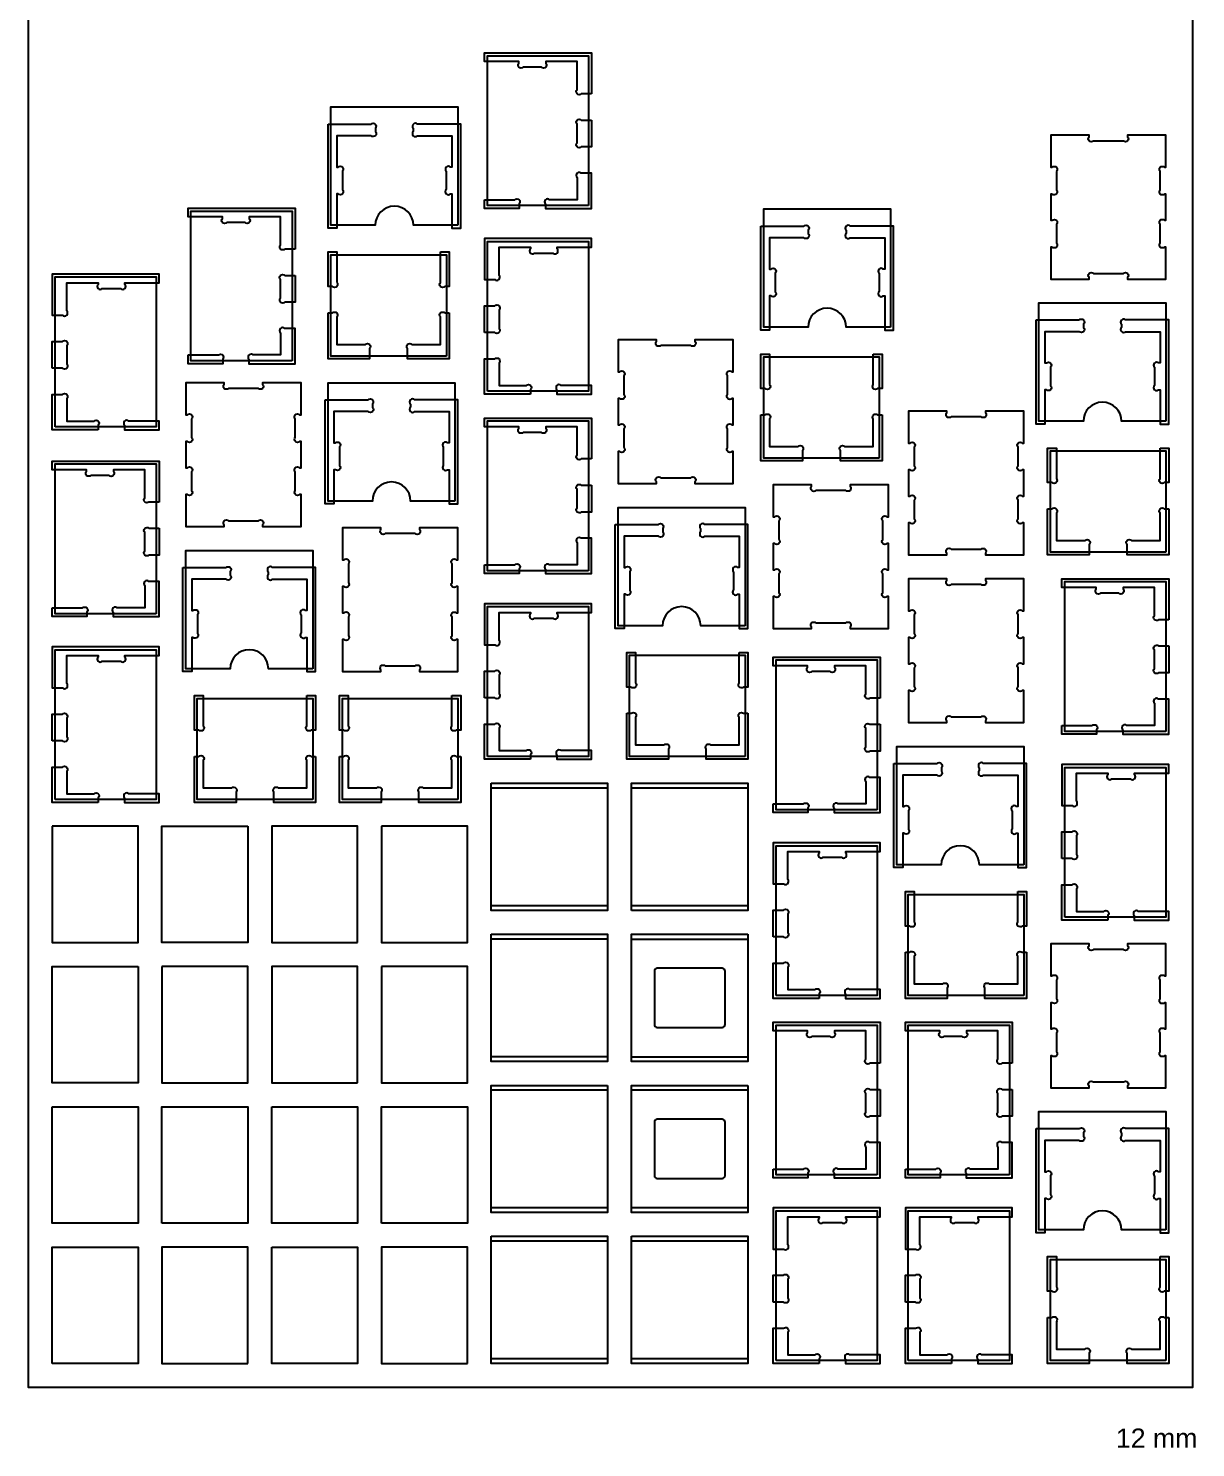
# Model space of a CAD drawing. Header units: millimetres. Extents: x -423 to 4300, y -1578 to 986.
# Drawn here: x 1763 to 2986, y -1578 to -90 of the extents above; entities that cross this region are included whole.
import ezdxf

# ---------------------------------------------------------------- set-up
doc = ezdxf.new("R2010")
doc.units = ezdxf.units.MM
doc.header["$MEASUREMENT"] = 0
for name, color, linetype in [('Cajeado 6mm', 1, 'Continuous'), ('Corte EXT', 5, 'Continuous'), ('Corte INT', 4, 'Continuous'), ('Tableros', 6, 'Continuous')]:
    doc.layers.add(name, color=color, linetype=linetype)

msp = doc.modelspace()

# ---------------------------------------------------------------- linework, layer by layer
at = {"layer": 'Cajeado 6mm'}
for points in [[(2352.6, -159), (2341.9, -159, -0.980272), (2337.5, -154.5), (2337.5, -125.2), (2304.7, -125.2), (2304.7, -126.7, -0.980272), (2300.2, -131.2), (2281, -131.2, -0.980272), (2276.6, -126.7), (2276.6, -125.2), (2240.6, -125.2), (2240.6, -116), (2352.6, -116)], [(2352.6, -186.5), (2352.6, -214.6), (2341.9, -214.6, -0.980272), (2337.5, -210.1), (2337.5, -190.9, -0.980272), (2341.9, -186.5)], [(2042, -321.7), (2031.3, -321.7, -0.980272), (2026.8, -317.3), (2026.8, -287.9), (1994, -287.9), (1994, -289.5, -0.980272), (1989.6, -293.9), (1970.4, -293.9, -0.980272), (1965.9, -289.5), (1965.9, -287.9), (1930, -287.9), (1930, -278.8), (2042, -278.8)], [(2194.4, -324.7), (2203.6, -324.7), (2203.6, -361), (2198.9, -361, -0.980272), (2194.4, -356.5)], [(2042, -349.2), (2042, -377.3), (2031.3, -377.3, -0.980272), (2026.8, -372.9), (2026.8, -353.7, -0.980272), (2031.3, -349.2)], [(2240.6, -409.2), (2240.6, -381.1), (2251.3, -381.1, -0.980272), (2255.8, -385.6), (2255.8, -404.8, -0.980272), (2251.3, -409.2)], [(2076.6, -388.5), (2081.3, -388.5, -0.980272), (2085.7, -392.9), (2085.7, -421.6), (2115.8, -421.6, -0.980272), (2120.2, -426), (2120.2, -436.7), (2076.6, -436.7)], [(2203.6, -388.5), (2203.6, -436.7), (2159.9, -436.7), (2159.9, -426, -0.980272), (2164.4, -421.6), (2194.4, -421.6), (2194.4, -392.9, -0.980272), (2198.9, -388.5)], [(1787.6, -446.5), (1787.6, -418.4), (1798.3, -418.4, -0.980272), (1802.8, -422.9), (1802.8, -442, -0.980272), (1798.3, -446.5)], [(2648, -431.6), (2657.1, -431.6), (2657.1, -467.9), (2652.4, -467.9, -0.980272), (2648, -463.4)], [(2352.6, -541.6), (2341.9, -541.6, -0.980272), (2337.5, -537.2), (2337.5, -507.8), (2304.7, -507.8), (2304.7, -509.4, -0.980272), (2300.2, -513.8), (2281, -513.8, -0.980272), (2276.6, -509.4), (2276.6, -507.8), (2240.6, -507.8), (2240.6, -498.7), (2352.6, -498.7)], [(2530.1, -495.4), (2534.8, -495.4, -0.980272), (2539.3, -499.8), (2539.3, -528.5), (2569.3, -528.5, -0.980272), (2573.8, -532.9), (2573.8, -543.6), (2530.1, -543.6)], [(2657.1, -495.4), (2657.1, -543.6), (2613.5, -543.6), (2613.5, -532.9, -0.980272), (2617.9, -528.5), (2648, -528.5), (2648, -499.8, -0.980272), (2652.4, -495.4)], [(2948.5, -530.1), (2957.6, -530.1), (2957.6, -566.3), (2952.9, -566.3, -0.980272), (2948.5, -561.9)], [(1899.6, -586.7), (1888.9, -586.7, -0.980272), (1884.5, -582.3), (1884.5, -552.9), (1851.7, -552.9), (1851.7, -554.5, -0.980272), (1847.2, -558.9), (1828, -558.9, -0.980272), (1823.6, -554.5), (1823.6, -552.9), (1787.6, -552.9), (1787.6, -543.8), (1899.6, -543.8)], [(2352.6, -569.1), (2352.6, -597.2), (2341.9, -597.2, -0.980272), (2337.5, -592.8), (2337.5, -573.6, -0.980272), (2341.9, -569.1)], [(2830.6, -593.8), (2835.3, -593.8, -0.980272), (2839.8, -598.3), (2839.8, -626.9), (2869.8, -626.9, -0.980272), (2874.3, -631.4), (2874.3, -642.1), (2830.6, -642.1)], [(2957.6, -593.8), (2957.6, -642.1), (2914, -642.1), (2914, -631.4, -0.980272), (2918.4, -626.9), (2948.5, -626.9), (2948.5, -598.3, -0.980272), (2952.9, -593.8)], [(1899.6, -614.2), (1899.6, -642.3), (1888.9, -642.3, -0.980272), (1884.5, -637.9), (1884.5, -618.7, -0.980272), (1888.9, -614.2)], [(2957.6, -710), (2946.9, -710, -0.980272), (2942.5, -705.6), (2942.5, -676.2), (2909.7, -676.2), (2909.7, -677.8, -0.980272), (2905.2, -682.2), (2886, -682.2, -0.980272), (2881.6, -677.8), (2881.6, -676.2), (2845.6, -676.2), (2845.6, -667.1), (2957.6, -667.1)], [(2957.6, -737.5), (2957.6, -765.6), (2946.9, -765.6, -0.980272), (2942.5, -761.2), (2942.5, -742, -0.980272), (2946.9, -737.5)], [(2507.5, -744.3), (2516.6, -744.3), (2516.6, -780.6), (2511.9, -780.6, -0.980272), (2507.5, -776.1)], [(2655.1, -792.1), (2644.4, -792.1, -0.980272), (2640, -787.6), (2640, -758.3), (2607.2, -758.3), (2607.2, -759.8, -0.980272), (2602.7, -764.3), (2583.5, -764.3, -0.980272), (2579.1, -759.8), (2579.1, -758.3), (2543.1, -758.3), (2543.1, -749.1), (2655.1, -749.1)], [(2240.6, -791.9), (2240.6, -763.8), (2251.3, -763.8, -0.980272), (2255.8, -768.2), (2255.8, -787.4, -0.980272), (2251.3, -791.9)], [(2054.4, -789.4), (2063.6, -789.4), (2063.6, -825.7), (2058.9, -825.7, -0.980272), (2054.4, -821.2)], [(2206.4, -789.4), (2215.6, -789.4), (2215.6, -825.7), (2210.9, -825.7, -0.980272), (2206.4, -821.2)], [(1787.6, -837), (1787.6, -808.9), (1798.3, -808.9, -0.980272), (1802.8, -813.3), (1802.8, -832.5, -0.980272), (1798.3, -837)], [(2389.6, -808.1), (2394.3, -808.1, -0.980272), (2398.8, -812.5), (2398.8, -841.2), (2428.8, -841.2, -0.980272), (2433.3, -845.6), (2433.3, -856.3), (2389.6, -856.3)], [(2516.6, -808.1), (2516.6, -856.3), (2473, -856.3), (2473, -845.6, -0.980272), (2477.4, -841.2), (2507.5, -841.2), (2507.5, -812.5, -0.980272), (2511.9, -808.1)], [(2655.1, -819.6), (2655.1, -847.7), (2644.4, -847.7, -0.980272), (2640, -843.2), (2640, -824, -0.980272), (2644.4, -819.6)], [(1936.6, -853.2), (1941.3, -853.2, -0.980272), (1945.8, -857.6), (1945.8, -886.3), (1975.8, -886.3, -0.980272), (1980.2, -890.7), (1980.2, -901.4), (1936.6, -901.4)], [(2063.6, -853.2), (2063.6, -901.4), (2019.9, -901.4), (2019.9, -890.7, -0.980272), (2024.4, -886.3), (2054.4, -886.3), (2054.4, -857.6, -0.980272), (2058.9, -853.2)], [(2088.6, -853.2), (2093.3, -853.2, -0.980272), (2097.7, -857.6), (2097.7, -886.3), (2127.8, -886.3, -0.980272), (2132.2, -890.7), (2132.2, -901.4), (2088.6, -901.4)], [(2215.6, -853.2), (2215.6, -901.4), (2171.9, -901.4), (2171.9, -890.7, -0.980272), (2176.4, -886.3), (2206.4, -886.3), (2206.4, -857.6, -0.980272), (2210.9, -853.2)], [(2845.6, -960.3), (2845.6, -932.2), (2856.3, -932.2, -0.980272), (2860.8, -936.6), (2860.8, -955.8, -0.980272), (2856.3, -960.3)], [(2799.5, -994.8), (2808.6, -994.8), (2808.6, -1031), (2803.9, -1031, -0.980272), (2799.5, -1026.6)], [(2543.1, -1042.3), (2543.1, -1014.2), (2553.8, -1014.2, -0.980272), (2558.3, -1018.7), (2558.3, -1037.9, -0.980272), (2553.8, -1042.3)], [(2681.6, -1058.5), (2686.3, -1058.5, -0.980272), (2690.8, -1063), (2690.8, -1091.6), (2720.8, -1091.6, -0.980272), (2725.3, -1096.1), (2725.3, -1106.8), (2681.6, -1106.8)], [(2808.6, -1058.5), (2808.6, -1106.8), (2765, -1106.8), (2765, -1096.1, -0.980272), (2769.4, -1091.6), (2799.5, -1091.6), (2799.5, -1063, -0.980272), (2803.9, -1058.5)], [(2655.1, -1174.7), (2644.4, -1174.7, -0.980272), (2640, -1170.3), (2640, -1140.9), (2607.2, -1140.9), (2607.2, -1142.5, -0.980272), (2602.7, -1146.9), (2583.5, -1146.9, -0.980272), (2579.1, -1142.5), (2579.1, -1140.9), (2543.1, -1140.9), (2543.1, -1131.8), (2655.1, -1131.8)], [(2793.6, -1174.7), (2782.9, -1174.7, -0.980272), (2778.5, -1170.3), (2778.5, -1140.9), (2745.7, -1140.9), (2745.7, -1142.5, -0.980272), (2741.2, -1146.9), (2722, -1146.9, -0.980272), (2717.6, -1142.5), (2717.6, -1140.9), (2681.6, -1140.9), (2681.6, -1131.8), (2793.6, -1131.8)], [(2655.1, -1202.2), (2655.1, -1230.3), (2644.4, -1230.3, -0.980272), (2640, -1225.9), (2640, -1206.7, -0.980272), (2644.4, -1202.2)], [(2793.6, -1202.2), (2793.6, -1230.3), (2782.9, -1230.3, -0.980272), (2778.5, -1225.9), (2778.5, -1206.7, -0.980272), (2782.9, -1202.2)], [(2948.5, -1377.4), (2957.6, -1377.4), (2957.6, -1413.7), (2952.9, -1413.7, -0.980272), (2948.5, -1409.2)], [(2543.1, -1425), (2543.1, -1396.9), (2553.8, -1396.9, -0.980272), (2558.3, -1401.3), (2558.3, -1420.5, -0.980272), (2553.8, -1425)], [(2681.6, -1425), (2681.6, -1396.9), (2692.3, -1396.9, -0.980272), (2696.8, -1401.3), (2696.8, -1420.5, -0.980272), (2692.3, -1425)], [(2830.6, -1441.2), (2835.3, -1441.2, -0.980272), (2839.8, -1445.6), (2839.8, -1474.3), (2869.8, -1474.3, -0.980272), (2874.3, -1478.7), (2874.3, -1489.4), (2830.6, -1489.4)], [(2957.6, -1441.2), (2957.6, -1489.4), (2914, -1489.4), (2914, -1478.7, -0.980272), (2918.4, -1474.3), (2948.5, -1474.3), (2948.5, -1445.6, -0.980272), (2952.9, -1441.2)]]:
    msp.add_lwpolyline(points, format="xyb", close=True, dxfattribs=at)
for points in [[(2076.6, -190.6), (2121.8, -190.6, -0.980272), (2126.2, -195), (2126.2, -198.4, -0.980272), (2121.8, -202.9), (2085.7, -202.9), (2085.7, -235.7), (2087.3, -235.7, -0.980272), (2091.7, -240.1), (2091.7, -259.3, -0.980272), (2087.3, -263.8), (2085.7, -263.8), (2085.7, -299.7), (2076.6, -299.7), (2076.6, -190.6)], [(2200.4, -259.3, 0.980272), (2204.9, -263.8), (2206.4, -263.8), (2206.4, -299.7), (2215.6, -299.7), (2215.6, -190.6), (2170.4, -190.6, 0.980272), (2165.9, -195), (2165.9, -198.4, 0.980272), (2170.4, -202.9), (2206.4, -202.9), (2206.4, -235.7), (2204.9, -235.7, 0.980272), (2200.4, -240.1), (2200.4, -259.3)], [(2304.4, -274.3), (2304.4, -279), (2352.6, -279), (2352.6, -242.1), (2341.9, -242.1, 0.980272), (2337.5, -246.5), (2337.5, -269.9), (2308.8, -269.9, 0.980272), (2304.4, -274.3, -0.980272)], [(2240.6, -269.9), (2272.4, -269.9, -0.980272), (2276.9, -274.3), (2276.9, -279), (2240.6, -279), (2240.6, -269.9)], [(2530.1, -297.5), (2575.3, -297.5, -0.980272), (2579.8, -301.9), (2579.8, -305.3, -0.980272), (2575.3, -309.8), (2539.3, -309.8), (2539.3, -342.6), (2540.8, -342.6, -0.980272), (2545.3, -347), (2545.3, -366.2, -0.980272), (2540.8, -370.7), (2539.3, -370.7), (2539.3, -406.6), (2530.1, -406.6), (2530.1, -297.5)], [(2654, -366.2, 0.980272), (2658.4, -370.7), (2660, -370.7), (2660, -406.6), (2669.1, -406.6), (2669.1, -297.5), (2623.9, -297.5, 0.980272), (2619.5, -301.9), (2619.5, -305.3, 0.980272), (2623.9, -309.8), (2660, -309.8), (2660, -342.6), (2658.4, -342.6, 0.980272), (2654, -347), (2654, -366.2)], [(2316.7, -321.4), (2316.7, -319.8), (2352.6, -319.8), (2352.6, -310.7), (2240.6, -310.7), (2240.6, -353.6), (2251.3, -353.6, 0.980272), (2255.8, -349.2), (2255.8, -319.8), (2288.6, -319.8), (2288.6, -321.4, 0.980272), (2293, -325.8), (2312.2, -325.8, 0.980272), (2316.7, -321.4, -0.980272)], [(2085.7, -356.5, -0.980272), (2081.3, -361), (2076.6, -361), (2076.6, -324.7), (2085.7, -324.7), (2085.7, -356.5, -0.980272)], [(1863.7, -358.6), (1863.7, -357.1), (1899.6, -357.1), (1899.6, -347.9), (1787.6, -347.9), (1787.6, -390.9), (1798.3, -390.9, 0.980272), (1802.8, -386.4), (1802.8, -357.1), (1835.6, -357.1), (1835.6, -358.6, 0.980272), (1840, -363.1), (1859.2, -363.1, 0.980272), (1863.7, -358.6, -0.980272)], [(2818.6, -395.9), (2863.8, -395.9, -0.980272), (2868.3, -400.4), (2868.3, -403.8, -0.980272), (2863.8, -408.2), (2827.8, -408.2), (2827.8, -441), (2829.3, -441, -0.980272), (2833.8, -445.5), (2833.8, -464.7, -0.980272), (2829.3, -469.1), (2827.8, -469.1), (2827.8, -505.1), (2818.6, -505.1), (2818.6, -395.9)], [(2942.5, -464.7, 0.980272), (2946.9, -469.1), (2948.5, -469.1), (2948.5, -505.1), (2957.6, -505.1), (2957.6, -395.9), (2912.4, -395.9, 0.980272), (2908, -400.4), (2908, -403.8, 0.980272), (2912.4, -408.2), (2948.5, -408.2), (2948.5, -441), (2946.9, -441, 0.980272), (2942.5, -445.5), (2942.5, -464.7)], [(1993.7, -437.1), (1993.7, -441.8), (2042, -441.8), (2042, -404.8), (2031.3, -404.8, 0.980272), (2026.8, -409.3), (2026.8, -432.6), (1998.2, -432.6, 0.980272), (1993.7, -437.1, -0.980272)], [(1930, -432.6), (1961.8, -432.6, -0.980272), (1966.2, -437.1), (1966.2, -441.8), (1930, -441.8), (1930, -432.6)], [(2288.9, -473.7), (2240.6, -473.7), (2240.6, -436.7), (2251.3, -436.7, -0.980272), (2255.8, -441.2), (2255.8, -464.5), (2284.4, -464.5, -0.980272), (2288.9, -469), (2288.9, -473.7)], [(2539.3, -463.4, -0.980272), (2534.8, -467.9), (2530.1, -467.9), (2530.1, -431.6), (2539.3, -431.6), (2539.3, -463.4, -0.980272)], [(1835.9, -510.9), (1787.6, -510.9), (1787.6, -474), (1798.3, -474, -0.980272), (1802.8, -478.5), (1802.8, -501.8), (1831.4, -501.8, -0.980272), (1835.9, -506.3), (1835.9, -510.9)], [(2316.4, -469), (2316.4, -473.7), (2352.6, -473.7), (2352.6, -464.5), (2320.8, -464.5, 0.980272), (2316.4, -469, -0.980272)], [(2073.6, -479.6), (2118.8, -479.6, -0.980272), (2123.2, -484), (2123.2, -487.4, -0.980272), (2118.8, -491.9), (2082.7, -491.9), (2082.7, -524.7), (2084.3, -524.7, -0.980272), (2088.7, -529.1), (2088.7, -548.3, -0.980272), (2084.3, -552.8), (2082.7, -552.8), (2082.7, -588.7), (2073.6, -588.7), (2073.6, -479.6)], [(2197.4, -548.3, 0.980272), (2201.9, -552.8), (2203.4, -552.8), (2203.4, -588.7), (2212.6, -588.7), (2212.6, -479.6), (2167.4, -479.6, 0.980272), (2162.9, -484), (2162.9, -487.4, 0.980272), (2167.4, -491.9), (2203.4, -491.9), (2203.4, -524.7), (2201.9, -524.7, 0.980272), (2197.4, -529.1), (2197.4, -548.3)], [(1863.4, -506.3), (1863.4, -510.9), (1899.6, -510.9), (1899.6, -501.8), (1867.8, -501.8, 0.980272), (1863.4, -506.3, -0.980272)], [(2839.8, -561.9, -0.980272), (2835.3, -566.3), (2830.6, -566.3), (2830.6, -530.1), (2839.8, -530.1), (2839.8, -561.9, -0.980272)], [(2377.6, -610.2), (2422.8, -610.2, -0.980272), (2427.3, -614.6), (2427.3, -618, -0.980272), (2422.8, -622.5), (2386.8, -622.5), (2386.8, -655.3), (2388.3, -655.3, -0.980272), (2392.8, -659.7), (2392.8, -678.9, -0.980272), (2388.3, -683.4), (2386.8, -683.4), (2386.8, -719.3), (2377.6, -719.3), (2377.6, -610.2)], [(2501.5, -678.9, 0.980272), (2505.9, -683.4), (2507.5, -683.4), (2507.5, -719.3), (2516.6, -719.3), (2516.6, -610.2), (2471.4, -610.2, 0.980272), (2467, -614.6), (2467, -618, 0.980272), (2471.4, -622.5), (2507.5, -622.5), (2507.5, -655.3), (2505.9, -655.3, 0.980272), (2501.5, -659.7), (2501.5, -678.9)], [(2304.4, -657), (2304.4, -661.7), (2352.6, -661.7), (2352.6, -624.7), (2341.9, -624.7, 0.980272), (2337.5, -629.2), (2337.5, -652.5), (2308.8, -652.5, 0.980272), (2304.4, -657, -0.980272)], [(2240.6, -652.5), (2272.4, -652.5, -0.980272), (2276.9, -657), (2276.9, -661.7), (2240.6, -661.7), (2240.6, -652.5)], [(1851.4, -702.1), (1851.4, -706.8), (1899.6, -706.8), (1899.6, -669.8), (1888.9, -669.8, 0.980272), (1884.5, -674.3), (1884.5, -697.6), (1855.8, -697.6, 0.980272), (1851.4, -702.1, -0.980272)], [(1924.6, -655.3), (1969.8, -655.3, -0.980272), (1974.2, -659.7), (1974.2, -663.1, -0.980272), (1969.8, -667.6), (1933.8, -667.6), (1933.8, -700.4), (1935.3, -700.4, -0.980272), (1939.8, -704.8), (1939.8, -724, -0.980272), (1935.3, -728.5), (1933.8, -728.5), (1933.8, -764.4), (1924.6, -764.4), (1924.6, -655.3)], [(2048.4, -724, 0.980272), (2052.9, -728.5), (2054.4, -728.5), (2054.4, -764.4), (2063.6, -764.4), (2063.6, -655.3), (2018.4, -655.3, 0.980272), (2013.9, -659.7), (2013.9, -663.1, 0.980272), (2018.4, -667.6), (2054.4, -667.6), (2054.4, -700.4), (2052.9, -700.4, 0.980272), (2048.4, -704.8), (2048.4, -724)], [(1787.6, -697.6), (1819.4, -697.6, -0.980272), (1823.9, -702.1), (1823.9, -706.8), (1787.6, -706.8), (1787.6, -697.6)], [(2316.7, -704), (2316.7, -702.5), (2352.6, -702.5), (2352.6, -693.3), (2240.6, -693.3), (2240.6, -736.3), (2251.3, -736.3, 0.980272), (2255.8, -731.8), (2255.8, -702.5), (2288.6, -702.5), (2288.6, -704, 0.980272), (2293, -708.5), (2312.2, -708.5, 0.980272), (2316.7, -704, -0.980272)], [(1863.7, -749.1), (1863.7, -747.6), (1899.6, -747.6), (1899.6, -738.4), (1787.6, -738.4), (1787.6, -781.4), (1798.3, -781.4, 0.980272), (1802.8, -776.9), (1802.8, -747.6), (1835.6, -747.6), (1835.6, -749.1, 0.980272), (1840, -753.6), (1859.2, -753.6, 0.980272), (1863.7, -749.1, -0.980272)], [(2398.8, -776.1, -0.980272), (2394.3, -780.6), (2389.6, -780.6), (2389.6, -744.3), (2398.8, -744.3), (2398.8, -776.1, -0.980272)], [(1945.8, -821.2, -0.980272), (1941.3, -825.7), (1936.6, -825.7), (1936.6, -789.4), (1945.8, -789.4), (1945.8, -821.2, -0.980272)], [(2097.7, -821.2, -0.980272), (2093.3, -825.7), (2088.6, -825.7), (2088.6, -789.4), (2097.7, -789.4), (2097.7, -821.2, -0.980272)], [(2909.4, -825.4), (2909.4, -830.1), (2957.6, -830.1), (2957.6, -793.1), (2946.9, -793.1, 0.980272), (2942.5, -797.6), (2942.5, -820.9), (2913.8, -820.9, 0.980272), (2909.4, -825.4, -0.980272)], [(2288.9, -856.3), (2240.6, -856.3), (2240.6, -819.4), (2251.3, -819.4, -0.980272), (2255.8, -823.8), (2255.8, -847.2), (2284.4, -847.2, -0.980272), (2288.9, -851.6), (2288.9, -856.3)], [(2845.6, -820.9), (2877.4, -820.9, -0.980272), (2881.9, -825.4), (2881.9, -830.1), (2845.6, -830.1), (2845.6, -820.9)], [(2316.4, -851.6), (2316.4, -856.3), (2352.6, -856.3), (2352.6, -847.2), (2320.8, -847.2, 0.980272), (2316.4, -851.6, -0.980272)], [(2669.6, -860.6), (2714.8, -860.6, -0.980272), (2719.3, -865.1), (2719.3, -868.5, -0.980272), (2714.8, -872.9), (2678.8, -872.9), (2678.8, -905.7), (2680.3, -905.7, -0.980272), (2684.8, -910.2), (2684.8, -929.4, -0.980272), (2680.3, -933.8), (2678.8, -933.8), (2678.8, -969.8), (2669.6, -969.8), (2669.6, -860.6)], [(2793.5, -929.4, 0.980272), (2797.9, -933.8), (2799.5, -933.8), (2799.5, -969.8), (2808.6, -969.8), (2808.6, -860.6), (2763.4, -860.6, 0.980272), (2759, -865.1), (2759, -868.5, 0.980272), (2763.4, -872.9), (2799.5, -872.9), (2799.5, -905.7), (2797.9, -905.7, 0.980272), (2793.5, -910.2), (2793.5, -929.4)], [(2921.7, -872.4), (2921.7, -870.9), (2957.6, -870.9), (2957.6, -861.7), (2845.6, -861.7), (2845.6, -904.7), (2856.3, -904.7, 0.980272), (2860.8, -900.2), (2860.8, -870.9), (2893.6, -870.9), (2893.6, -872.4, 0.980272), (2898, -876.9), (2917.2, -876.9, 0.980272), (2921.7, -872.4, -0.980272)], [(1835.9, -901.4), (1787.6, -901.4), (1787.6, -864.5), (1798.3, -864.5, -0.980272), (1802.8, -868.9), (1802.8, -892.3), (1831.4, -892.3, -0.980272), (1835.9, -896.7), (1835.9, -901.4)], [(2606.9, -907.4), (2606.9, -912.1), (2655.1, -912.1), (2655.1, -875.2), (2644.4, -875.2, 0.980272), (2640, -879.6), (2640, -903), (2611.3, -903, 0.980272), (2606.9, -907.4, -0.980272)], [(1863.4, -896.7), (1863.4, -901.4), (1899.6, -901.4), (1899.6, -892.3), (1867.8, -892.3, 0.980272), (1863.4, -896.7, -0.980272)], [(2543.1, -903), (2574.9, -903, -0.980272), (2579.4, -907.4), (2579.4, -912.1), (2543.1, -912.1), (2543.1, -903)], [(2619.2, -954.5), (2619.2, -952.9), (2655.1, -952.9), (2655.1, -943.8), (2543.1, -943.8), (2543.1, -986.7), (2553.8, -986.7, 0.980272), (2558.3, -982.3), (2558.3, -952.9), (2591.1, -952.9), (2591.1, -954.5, 0.980272), (2595.5, -958.9), (2614.7, -958.9, 0.980272), (2619.2, -954.5, -0.980272)], [(2690.8, -1026.6, -0.980272), (2686.3, -1031), (2681.6, -1031), (2681.6, -994.8), (2690.8, -994.8), (2690.8, -1026.6, -0.980272)], [(2893.9, -1024.7), (2845.6, -1024.7), (2845.6, -987.8), (2856.3, -987.8, -0.980272), (2860.8, -992.2), (2860.8, -1015.6), (2889.4, -1015.6, -0.980272), (2893.9, -1020), (2893.9, -1024.7)], [(2921.4, -1020), (2921.4, -1024.7), (2957.6, -1024.7), (2957.6, -1015.6), (2925.8, -1015.6, 0.980272), (2921.4, -1020, -0.980272)], [(2591.4, -1106.8), (2543.1, -1106.8), (2543.1, -1069.8), (2553.8, -1069.8, -0.980272), (2558.3, -1074.3), (2558.3, -1097.6), (2586.9, -1097.6, -0.980272), (2591.4, -1102.1), (2591.4, -1106.8)], [(2618.9, -1102.1), (2618.9, -1106.8), (2655.1, -1106.8), (2655.1, -1097.6), (2623.3, -1097.6, 0.980272), (2618.9, -1102.1, -0.980272)], [(2818.6, -1243.3), (2863.8, -1243.3, -0.980272), (2868.3, -1247.7), (2868.3, -1251.1, -0.980272), (2863.8, -1255.6), (2827.8, -1255.6), (2827.8, -1288.4), (2829.3, -1288.4, -0.980272), (2833.8, -1292.8), (2833.8, -1312, -0.980272), (2829.3, -1316.5), (2827.8, -1316.5), (2827.8, -1352.4), (2818.6, -1352.4), (2818.6, -1243.3)], [(2942.5, -1312, 0.980272), (2946.9, -1316.5), (2948.5, -1316.5), (2948.5, -1352.4), (2957.6, -1352.4), (2957.6, -1243.3), (2912.4, -1243.3, 0.980272), (2908, -1247.7), (2908, -1251.1, 0.980272), (2912.4, -1255.6), (2948.5, -1255.6), (2948.5, -1288.4), (2946.9, -1288.4, 0.980272), (2942.5, -1292.8), (2942.5, -1312)], [(2606.9, -1290.1), (2606.9, -1294.8), (2655.1, -1294.8), (2655.1, -1257.8), (2644.4, -1257.8, 0.980272), (2640, -1262.3), (2640, -1285.6), (2611.3, -1285.6, 0.980272), (2606.9, -1290.1, -0.980272)], [(2745.4, -1290.1), (2745.4, -1294.8), (2793.6, -1294.8), (2793.6, -1257.8), (2782.9, -1257.8, 0.980272), (2778.5, -1262.3), (2778.5, -1285.6), (2749.8, -1285.6, 0.980272), (2745.4, -1290.1, -0.980272)], [(2543.1, -1285.6), (2574.9, -1285.6, -0.980272), (2579.4, -1290.1), (2579.4, -1294.8), (2543.1, -1294.8), (2543.1, -1285.6)], [(2681.6, -1285.6), (2713.4, -1285.6, -0.980272), (2717.9, -1290.1), (2717.9, -1294.8), (2681.6, -1294.8), (2681.6, -1285.6)], [(2619.2, -1337.1), (2619.2, -1335.6), (2655.1, -1335.6), (2655.1, -1326.4), (2543.1, -1326.4), (2543.1, -1369.4), (2553.8, -1369.4, 0.980272), (2558.3, -1364.9), (2558.3, -1335.6), (2591.1, -1335.6), (2591.1, -1337.1, 0.980272), (2595.5, -1341.6), (2614.7, -1341.6, 0.980272), (2619.2, -1337.1, -0.980272)], [(2757.7, -1337.1), (2757.7, -1335.6), (2793.6, -1335.6), (2793.6, -1326.4), (2681.6, -1326.4), (2681.6, -1369.4), (2692.3, -1369.4, 0.980272), (2696.8, -1364.9), (2696.8, -1335.6), (2729.6, -1335.6), (2729.6, -1337.1, 0.980272), (2734, -1341.6), (2753.2, -1341.6, 0.980272), (2757.7, -1337.1, -0.980272)], [(2839.8, -1409.2, -0.980272), (2835.3, -1413.7), (2830.6, -1413.7), (2830.6, -1377.4), (2839.8, -1377.4), (2839.8, -1409.2, -0.980272)], [(2591.4, -1489.4), (2543.1, -1489.4), (2543.1, -1452.5), (2553.8, -1452.5, -0.980272), (2558.3, -1456.9), (2558.3, -1480.3), (2586.9, -1480.3, -0.980272), (2591.4, -1484.7), (2591.4, -1489.4)], [(2729.9, -1489.4), (2681.6, -1489.4), (2681.6, -1452.5), (2692.3, -1452.5, -0.980272), (2696.8, -1456.9), (2696.8, -1480.3), (2725.4, -1480.3, -0.980272), (2729.9, -1484.7), (2729.9, -1489.4)], [(2618.9, -1484.7), (2618.9, -1489.4), (2655.1, -1489.4), (2655.1, -1480.3), (2623.3, -1480.3, 0.980272), (2618.9, -1484.7, -0.980272)], [(2757.4, -1484.7), (2757.4, -1489.4), (2793.6, -1489.4), (2793.6, -1480.3), (2761.8, -1480.3, 0.980272), (2757.4, -1484.7, -0.980272)]]:
    msp.add_lwpolyline(points, format="xyb", dxfattribs=at)
at = {"layer": 'Corte EXT'}
for points in [[(2349.6, -276), (2243.6, -276), (2243.6, -119), (2349.6, -119)], [(2039, -438.8), (1933, -438.8), (1933, -281.8), (2039, -281.8)], [(2243.6, -470.7), (2243.6, -313.7), (2349.6, -313.7), (2349.6, -470.7)], [(2200.6, -433.7), (2079.6, -433.7), (2079.6, -327.7), (2200.6, -327.7)], [(1790.6, -507.9), (1790.6, -350.9), (1896.6, -350.9), (1896.6, -507.9)], [(2654.1, -540.6), (2533.1, -540.6), (2533.1, -434.6), (2654.1, -434.6)], [(2349.6, -658.7), (2243.6, -658.7), (2243.6, -501.7), (2349.6, -501.7)], [(2954.6, -639.1), (2833.6, -639.1), (2833.6, -533.1), (2954.6, -533.1)], [(1896.6, -703.8), (1790.6, -703.8), (1790.6, -546.8), (1896.6, -546.8)], [(2954.6, -827.1), (2848.6, -827.1), (2848.6, -670.1), (2954.6, -670.1)], [(2243.6, -853.3), (2243.6, -696.3), (2349.6, -696.3), (2349.6, -853.3)], [(1790.6, -898.4), (1790.6, -741.4), (1896.6, -741.4), (1896.6, -898.4)], [(2513.6, -853.3), (2392.6, -853.3), (2392.6, -747.3), (2513.6, -747.3)], [(2652.1, -909.1), (2546.1, -909.1), (2546.1, -752.1), (2652.1, -752.1)], [(2060.6, -898.4), (1939.6, -898.4), (1939.6, -792.4), (2060.6, -792.4)], [(2212.6, -898.4), (2091.6, -898.4), (2091.6, -792.4), (2212.6, -792.4)], [(2848.6, -1021.7), (2848.6, -864.7), (2954.6, -864.7), (2954.6, -1021.7)], [(1787.6, -926.4), (1787.6, -1048.4), (1877.6, -1048.4), (1877.6, -926.4)], [(1992.6, -926.4), (1992.6, -1048.4), (1902.6, -1048.4), (1902.6, -926.4)], [(2107.6, -1048.4), (2107.6, -926.4), (2017.6, -926.4), (2017.6, -1048.4)], [(2132.6, -926.4), (2132.6, -1048.4), (2222.6, -1048.4), (2222.6, -926.4)], [(2546.1, -1103.8), (2546.1, -946.8), (2652.1, -946.8), (2652.1, -1103.8)], [(2805.6, -1103.8), (2684.6, -1103.8), (2684.6, -997.8), (2805.6, -997.8)], [(2247.6, -1039.6), (2369.6, -1039.6), (2369.6, -1172.9), (2247.6, -1172.9)], [(1877.6, -1073.4), (1877.6, -1195.4), (1787.6, -1195.4), (1787.6, -1073.4)], [(1902.6, -1073.4), (1902.6, -1195.4), (1992.6, -1195.4), (1992.6, -1073.4)], [(2107.6, -1195.4), (2107.6, -1073.4), (2017.6, -1073.4), (2017.6, -1195.4)], [(2132.6, -1073.4), (2132.6, -1195.4), (2222.6, -1195.4), (2222.6, -1073.4)], [(2652.1, -1291.8), (2546.1, -1291.8), (2546.1, -1134.8), (2652.1, -1134.8)], [(2790.6, -1291.8), (2684.6, -1291.8), (2684.6, -1134.8), (2790.6, -1134.8)], [(1787.6, -1220.4), (1877.6, -1220.4), (1877.6, -1342.4), (1787.6, -1342.4)], [(1902.6, -1342.4), (1902.6, -1220.4), (1992.6, -1220.4), (1992.6, -1342.4)], [(2017.6, -1220.4), (2107.6, -1220.4), (2107.6, -1342.4), (2017.6, -1342.4)], [(2132.6, -1342.4), (2132.6, -1220.4), (2222.6, -1220.4), (2222.6, -1342.4)], [(2546.1, -1486.4), (2546.1, -1329.4), (2652.1, -1329.4), (2652.1, -1486.4)], [(2684.6, -1486.4), (2684.6, -1329.4), (2790.6, -1329.4), (2790.6, -1486.4)], [(1787.6, -1489.4), (1787.6, -1367.4), (1877.6, -1367.4), (1877.6, -1489.4)], [(1992.6, -1489.4), (1992.6, -1367.4), (1902.6, -1367.4), (1902.6, -1489.4)], [(2017.6, -1367.4), (2107.6, -1367.4), (2107.6, -1489.4), (2017.6, -1489.4)], [(2222.6, -1489.4), (2222.6, -1367.4), (2132.6, -1367.4), (2132.6, -1489.4)], [(2954.6, -1486.4), (2833.6, -1486.4), (2833.6, -1380.4), (2954.6, -1380.4)]]:
    msp.add_lwpolyline(points, close=True, dxfattribs=at)
for points in [[(2212.6, -296.7), (2166.1, -296.7, 1), (2126.1, -296.7), (2079.6, -296.7), (2079.6, -172.7), (2212.6, -172.7)], [(2839.9, -240.3), (2839.9, -259.5, -0.980272), (2835.5, -264), (2833.9, -264), (2833.9, -291.5), (2835.5, -291.5, -0.980272), (2839.9, -295.9), (2839.9, -315.1, -0.980272), (2835.5, -319.6), (2833.9, -319.6), (2833.9, -353.1), (2874.1, -353.1), (2874.1, -351.5, -0.980272), (2878.6, -347.1), (2910, -347.1, -0.980272), (2914.4, -351.5), (2914.4, -353.1), (2954.6, -353.1), (2954.6, -319.6), (2953.1, -319.6, -0.980272), (2948.6, -315.1), (2948.6, -295.9, -0.980272), (2953.1, -291.5), (2954.6, -291.5), (2954.6, -264), (2953.1, -264, -0.980272), (2948.6, -259.5), (2948.6, -240.3, -0.980272), (2953.1, -235.9), (2954.6, -235.9), (2954.6, -202.4), (2914.4, -202.4), (2914.4, -203.9, -0.980272), (2910, -208.4), (2878.6, -208.4, -0.980272), (2874.1, -203.9), (2874.1, -202.4), (2833.9, -202.4), (2833.9, -235.9), (2835.5, -235.9, -0.980272)], [(2666.1, -403.6), (2619.6, -403.6, 1), (2579.6, -403.6), (2533.1, -403.6), (2533.1, -279.6), (2666.1, -279.6)], [(2954.6, -502.1), (2908.1, -502.1, 1), (2868.1, -502.1), (2821.6, -502.1), (2821.6, -378.1), (2954.6, -378.1)], [(2386.6, -454.6), (2386.6, -473.8, -0.980272), (2382.2, -478.2), (2380.6, -478.2), (2380.6, -505.7), (2382.2, -505.7, -0.980272), (2386.6, -510.2), (2386.6, -529.4, -0.980272), (2382.2, -533.8), (2380.6, -533.8), (2380.6, -567.3), (2420.8, -567.3), (2420.8, -565.8, -0.980272), (2425.3, -561.3), (2456.7, -561.3, -0.980272), (2461.1, -565.8), (2461.1, -567.3), (2501.3, -567.3), (2501.3, -533.8), (2499.8, -533.8, -0.980272), (2495.3, -529.4), (2495.3, -510.2, -0.980272), (2499.8, -505.7), (2501.3, -505.7), (2501.3, -478.2), (2499.8, -478.2, -0.980272), (2495.3, -473.8), (2495.3, -454.6, -0.980272), (2499.8, -450.1), (2501.3, -450.1), (2501.3, -416.6), (2461.1, -416.6), (2461.1, -418.2, -0.980272), (2456.7, -422.6), (2425.3, -422.6, -0.980272), (2420.8, -418.2), (2420.8, -416.6), (2380.6, -416.6), (2380.6, -450.1), (2382.2, -450.1, -0.980272)], [(1933.6, -499.7), (1933.6, -518.9, -0.980272), (1929.2, -523.3), (1927.6, -523.3), (1927.6, -550.8), (1929.2, -550.8, -0.980272), (1933.6, -555.3), (1933.6, -574.5, -0.980272), (1929.2, -578.9), (1927.6, -578.9), (1927.6, -612.4), (1967.8, -612.4), (1967.8, -610.9, -0.980272), (1972.3, -606.4), (2003.6, -606.4, -0.980272), (2008.1, -610.9), (2008.1, -612.4), (2048.3, -612.4), (2048.3, -578.9), (2046.7, -578.9, -0.980272), (2042.3, -574.5), (2042.3, -555.3, -0.980272), (2046.7, -550.8), (2048.3, -550.8), (2048.3, -523.3), (2046.7, -523.3, -0.980272), (2042.3, -518.9), (2042.3, -499.7, -0.980272), (2046.7, -495.2), (2048.3, -495.2), (2048.3, -461.7), (2008.1, -461.7), (2008.1, -463.3, -0.980272), (2003.6, -467.7), (1972.3, -467.7, -0.980272), (1967.8, -463.3), (1967.8, -461.7), (1927.6, -461.7), (1927.6, -495.2), (1929.2, -495.2, -0.980272)], [(2209.6, -585.7), (2163.1, -585.7, 1), (2123.1, -585.7), (2076.6, -585.7), (2076.6, -461.7), (2209.6, -461.7)], [(2690.9, -529.3), (2690.9, -548.5, -0.980272), (2686.5, -553), (2684.9, -553), (2684.9, -580.5), (2686.5, -580.5, -0.980272), (2690.9, -584.9), (2690.9, -604.1, -0.980272), (2686.5, -608.6), (2684.9, -608.6), (2684.9, -642.1), (2725.1, -642.1), (2725.1, -640.5, -0.980272), (2729.6, -636.1), (2761, -636.1, -0.980272), (2765.4, -640.5), (2765.4, -642.1), (2805.6, -642.1), (2805.6, -608.6), (2804.1, -608.6, -0.980272), (2799.6, -604.1), (2799.6, -584.9, -0.980272), (2804.1, -580.5), (2805.6, -580.5), (2805.6, -553), (2804.1, -553, -0.980272), (2799.6, -548.5), (2799.6, -529.3, -0.980272), (2804.1, -524.9), (2805.6, -524.9), (2805.6, -491.4), (2765.4, -491.4), (2765.4, -492.9, -0.980272), (2761, -497.4), (2729.6, -497.4, -0.980272), (2725.1, -492.9), (2725.1, -491.4), (2684.9, -491.4), (2684.9, -524.9), (2686.5, -524.9, -0.980272)], [(2549.1, -606.6), (2549.1, -625.8, -0.980272), (2544.7, -630.2), (2543.1, -630.2), (2543.1, -657.7), (2544.7, -657.7, -0.980272), (2549.1, -662.2), (2549.1, -681.4, -0.980272), (2544.7, -685.8), (2543.1, -685.8), (2543.1, -719.3), (2583.3, -719.3), (2583.3, -717.8, -0.980272), (2587.8, -713.3), (2619.2, -713.3, -0.980272), (2623.6, -717.8), (2623.6, -719.3), (2663.8, -719.3), (2663.8, -685.8), (2662.3, -685.8, -0.980272), (2657.8, -681.4), (2657.8, -662.2, -0.980272), (2662.3, -657.7), (2663.8, -657.7), (2663.8, -630.2), (2662.3, -630.2, -0.980272), (2657.8, -625.8), (2657.8, -606.6, -0.980272), (2662.3, -602.1), (2663.8, -602.1), (2663.8, -568.6), (2623.6, -568.6), (2623.6, -570.2, -0.980272), (2619.2, -574.6), (2587.8, -574.6, -0.980272), (2583.3, -570.2), (2583.3, -568.6), (2543.1, -568.6), (2543.1, -602.1), (2544.7, -602.1, -0.980272)], [(2513.6, -716.3), (2467.1, -716.3, 1), (2427.1, -716.3), (2380.6, -716.3), (2380.6, -592.3), (2513.6, -592.3)], [(2097.9, -651.7), (2097.9, -670.9, -0.980272), (2093.4, -675.3), (2091.9, -675.3), (2091.9, -702.8), (2093.4, -702.8, -0.980272), (2097.9, -707.3), (2097.9, -726.5, -0.980272), (2093.4, -730.9), (2091.9, -730.9), (2091.9, -764.4), (2132.1, -764.4), (2132.1, -762.9, -0.980272), (2136.5, -758.4), (2167.9, -758.4, -0.980272), (2172.4, -762.9), (2172.4, -764.4), (2212.6, -764.4), (2212.6, -730.9), (2211, -730.9, -0.980272), (2206.6, -726.5), (2206.6, -707.3, -0.980272), (2211, -702.8), (2212.6, -702.8), (2212.6, -675.3), (2211, -675.3, -0.980272), (2206.6, -670.9), (2206.6, -651.7, -0.980272), (2211, -647.2), (2212.6, -647.2), (2212.6, -613.7), (2172.4, -613.7), (2172.4, -615.3, -0.980272), (2167.9, -619.7), (2136.5, -619.7, -0.980272), (2132.1, -615.3), (2132.1, -613.7), (2091.9, -613.7), (2091.9, -647.2), (2093.4, -647.2, -0.980272)], [(2060.6, -761.4), (2014.1, -761.4, 1), (1974.1, -761.4), (1927.6, -761.4), (1927.6, -637.4), (2060.6, -637.4)], [(2690.9, -705), (2690.9, -724.2, -0.980272), (2686.5, -728.7), (2684.9, -728.7), (2684.9, -756.2), (2686.5, -756.2, -0.980272), (2690.9, -760.6), (2690.9, -779.8, -0.980272), (2686.5, -784.3), (2684.9, -784.3), (2684.9, -817.8), (2725.1, -817.8), (2725.1, -816.2, -0.980272), (2729.6, -811.8), (2761, -811.8, -0.980272), (2765.4, -816.2), (2765.4, -817.8), (2805.6, -817.8), (2805.6, -784.3), (2804.1, -784.3, -0.980272), (2799.6, -779.8), (2799.6, -760.6, -0.980272), (2804.1, -756.2), (2805.6, -756.2), (2805.6, -728.7), (2804.1, -728.7, -0.980272), (2799.6, -724.2), (2799.6, -705, -0.980272), (2804.1, -700.6), (2805.6, -700.6), (2805.6, -667.1), (2765.4, -667.1), (2765.4, -668.6, -0.980272), (2761, -673.1), (2729.6, -673.1, -0.980272), (2725.1, -668.6), (2725.1, -667.1), (2684.9, -667.1), (2684.9, -700.6), (2686.5, -700.6, -0.980272)], [(2805.6, -966.8), (2759.1, -966.8, 1), (2719.1, -966.8), (2672.6, -966.8), (2672.6, -842.8), (2805.6, -842.8)], [(2839.9, -1087.7), (2839.9, -1106.9, -0.980272), (2835.5, -1111.3), (2833.9, -1111.3), (2833.9, -1138.8), (2835.5, -1138.8, -0.980272), (2839.9, -1143.3), (2839.9, -1162.5, -0.980272), (2835.5, -1166.9), (2833.9, -1166.9), (2833.9, -1200.4), (2874.1, -1200.4), (2874.1, -1198.9, -0.980272), (2878.6, -1194.4), (2910, -1194.4, -0.980272), (2914.4, -1198.9), (2914.4, -1200.4), (2954.6, -1200.4), (2954.6, -1166.9), (2953.1, -1166.9, -0.980272), (2948.6, -1162.5), (2948.6, -1143.3, -0.980272), (2953.1, -1138.8), (2954.6, -1138.8), (2954.6, -1111.3), (2953.1, -1111.3, -0.980272), (2948.6, -1106.9), (2948.6, -1087.7, -0.980272), (2953.1, -1083.2), (2954.6, -1083.2), (2954.6, -1049.7), (2914.4, -1049.7), (2914.4, -1051.3, -0.980272), (2910, -1055.7), (2878.6, -1055.7, -0.980272), (2874.1, -1051.3), (2874.1, -1049.7), (2833.9, -1049.7), (2833.9, -1083.2), (2835.5, -1083.2, -0.980272)], [(2954.6, -1349.4), (2908.1, -1349.4, 1), (2868.1, -1349.4), (2821.6, -1349.4), (2821.6, -1225.4), (2954.6, -1225.4)]]:
    msp.add_lwpolyline(points, format="xyb", close=True, dxfattribs=at)
for points in [[(2247.6, -881.3), (2369.6, -881.3), (2369.6, -1014.6), (2247.6, -1014.6), (2247.6, -881.3)], [(2247.6, -886.3), (2369.6, -886.3)], [(2394.6, -1014.6), (2394.6, -881.3), (2516.6, -881.3), (2516.6, -1014.6), (2394.6, -1014.6)], [(2394.6, -886.3), (2516.6, -886.3)], [(2247.6, -1009.6), (2369.6, -1009.6)], [(2394.6, -1009.6), (2516.6, -1009.6)], [(2516.6, -1039.6), (2516.6, -1172.9), (2394.6, -1172.9), (2394.6, -1039.6), (2516.6, -1039.6)], [(2369.6, -1044.6), (2247.6, -1044.6)], [(2394.6, -1044.6), (2516.6, -1044.6)], [(2369.6, -1167.9), (2247.6, -1167.9)], [(2394.6, -1167.9), (2516.6, -1167.9)], [(2369.6, -1197.9), (2369.6, -1331.1), (2247.6, -1331.1), (2247.6, -1197.9), (2369.6, -1197.9)], [(2369.6, -1202.8), (2247.6, -1202.8)], [(2516.6, -1197.9), (2516.6, -1331.1), (2394.6, -1331.1), (2394.6, -1197.9), (2516.6, -1197.9)], [(2516.6, -1202.8), (2394.6, -1202.8)], [(2369.6, -1326.2), (2247.6, -1326.2)], [(2516.6, -1326.2), (2394.6, -1326.2)], [(2247.6, -1356.1), (2369.6, -1356.1), (2369.6, -1489.4), (2247.6, -1489.4), (2247.6, -1356.1)], [(2369.6, -1361.1), (2247.6, -1361.1)], [(2394.6, -1356.1), (2516.6, -1356.1), (2516.6, -1489.4), (2394.6, -1489.4), (2394.6, -1356.1)], [(2516.6, -1361.1), (2394.6, -1361.1)], [(2369.6, -1484.4), (2247.6, -1484.4)], [(2516.6, -1484.4), (2394.6, -1484.4)]]:
    msp.add_lwpolyline(points, dxfattribs=at)
at = {"layer": 'Corte INT'}
for points in [[(2418.6, -1078.2), (2418.6, -1134.2, 0.414214), (2421.6, -1137.2), (2489.6, -1137.2, 0.414214), (2492.6, -1134.2), (2492.6, -1078.2, 0.414214), (2489.6, -1075.2), (2421.6, -1075.2, 0.414214)], [(2492.6, -1292.5), (2492.6, -1236.5, 0.414214), (2489.6, -1233.5), (2421.6, -1233.5, 0.414214), (2418.6, -1236.5), (2418.6, -1292.5, 0.414214), (2421.6, -1295.5), (2489.6, -1295.5, 0.414214)]]:
    msp.add_lwpolyline(points, format="xyb", close=True, dxfattribs=at)
at = {"layer": 'Tableros', "linetype": 'Continuous'}
msp.add_lwpolyline([(1762.6, 985.6), (2982.6, 985.6), (2982.6, -1514.4), (1762.6, -1514.4)], close=True, dxfattribs=at)

# ---------------------------------------------------------------- texts
at = {"layer": 'Tableros', "linetype": 'Continuous', "insert": (2902.2, -1557.5), "char_height": 20, "attachment_point": 1}
msp.add_mtext_dynamic_manual_height_columns('{\\fArial|b0|i0|c0|p34;12 mm}', width=190.732, gutter_width=1, heights=[0], dxfattribs=at)

doc.saveas('drawing.dxf')
